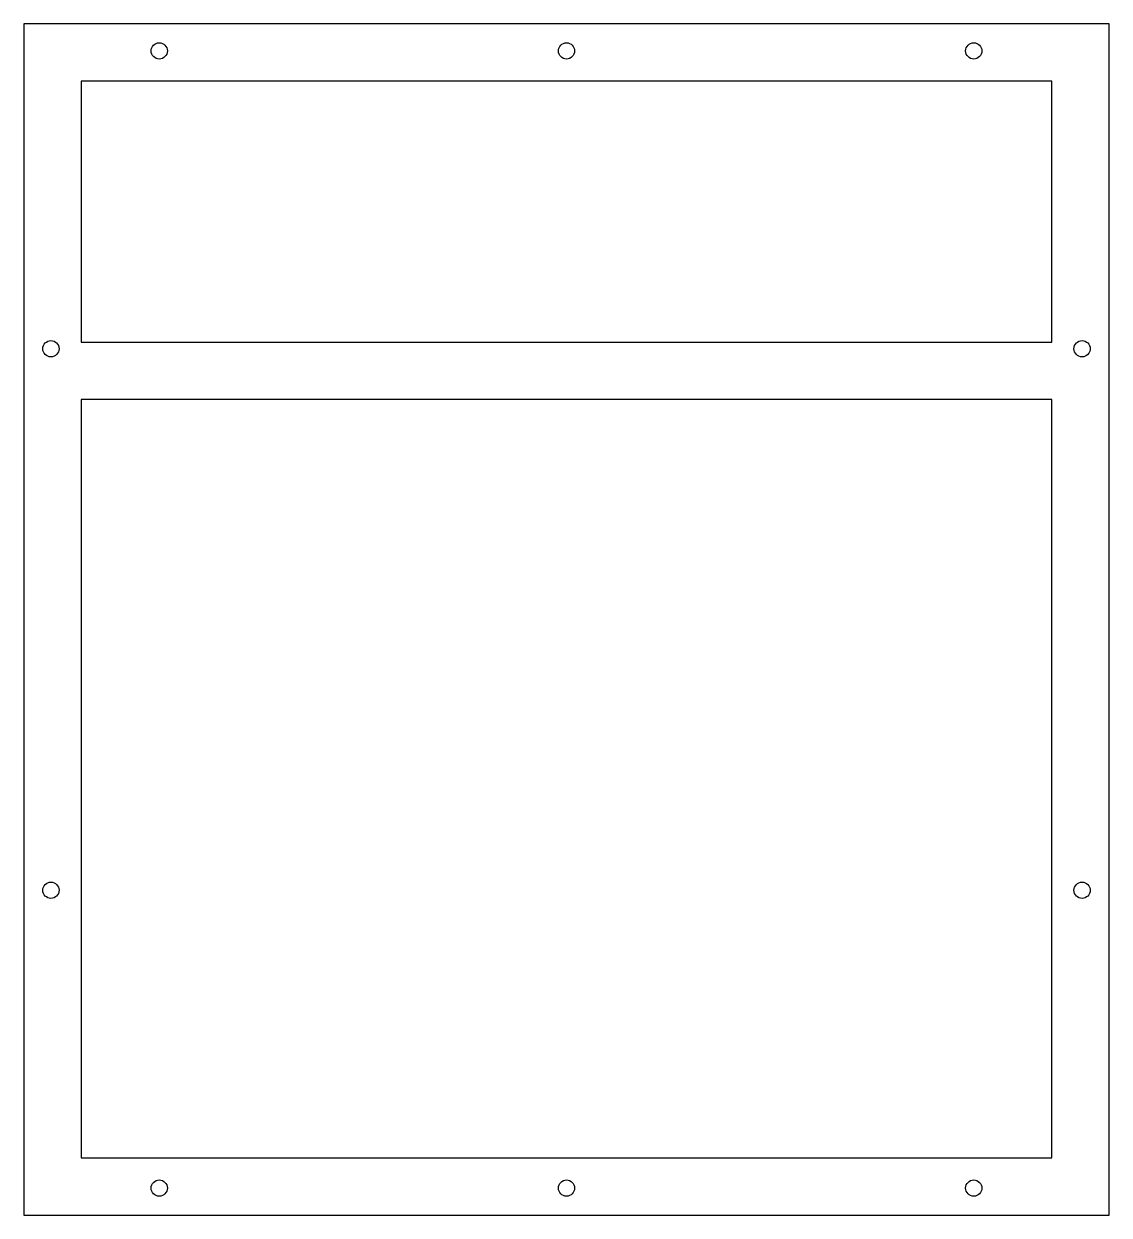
# Model space of a CAD drawing. Header units: millimetres. Extents: x 110 to 310, y 38 to 258.
import ezdxf

# ---------------------------------------------------------------- set-up
doc = ezdxf.new("R2010")
doc.units = ezdxf.units.MM
doc.layers.add('View', color=7, linetype='CONTINUOUS')

msp = doc.modelspace()

# ---------------------------------------------------------------- linework, layer by layer
at = {"layer": 'View'}
for p, q in [((109.8, 258.5), (109.8, 38.5)), ((310.2, 258.5), (109.8, 258.5)), ((310.2, 38.5), (310.2, 258.5)), ((120.4, 247.9), (120.4, 199.7)), ((299.6, 247.9), (120.4, 247.9)), ((299.6, 199.7), (299.6, 247.9)), ((120.4, 199.7), (299.6, 199.7)), ((120.4, 189.1), (120.4, 49.1)), ((299.6, 189.1), (120.4, 189.1)), ((299.6, 49.1), (299.6, 189.1)), ((120.4, 49.1), (299.6, 49.1)), ((109.8, 38.5), (310.2, 38.5))]:
    msp.add_line(p, q, dxfattribs=at)
for centre in [(134.8, 253.5), (210, 253.5), (285.2, 253.5), (114.8, 198.5), (305.2, 198.5), (114.8, 98.5), (305.2, 98.5), (134.8, 43.5), (210, 43.5), (285.2, 43.5)]:
    msp.add_circle(centre, 1.5, dxfattribs=at)

doc.saveas('drawing.dxf')
